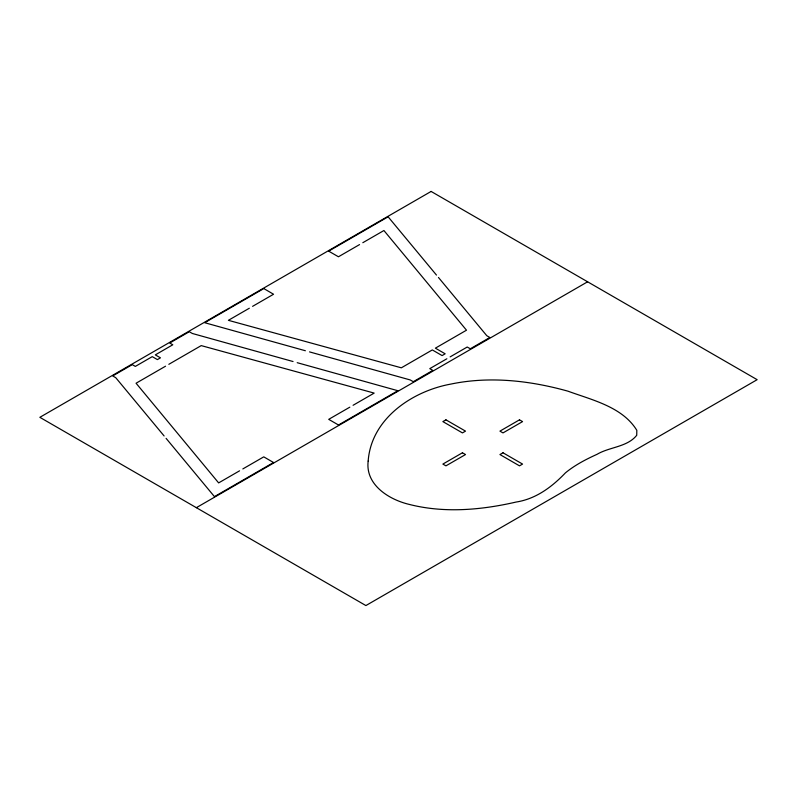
<?xml version="1.0" encoding="UTF-8"?>
<svg xmlns="http://www.w3.org/2000/svg" width="797" height="797" viewBox="0 0 797 797"><rect width="100%" height="100%" fill="white"/><g stroke="black" fill="none" stroke-linecap="round" stroke-linejoin="round"><path stroke-width="1.2" d="M249.331 308.23L228.38 320.324L401.339 367.815L432.313 349.933L442.096 355.582L445.164 353.808L435.381 348.159L466.494 330.197L383.925 230.522L362.814 242.706M252.589 306.347L273.55 294.242L263.817 288.574L204.69 322.705L305.371 350.74M359.557 244.589L338.446 256.773L328.663 251.135L388.119 216.804L436.467 275.065M165.547 366.202L136.068 383.227L218.637 482.902L239.568 470.818M168.815 364.319L201.223 345.609L374.182 393.1L353.081 405.284M242.826 468.935L263.757 456.86L273.53 462.509L214.443 496.621L166.095 438.36M349.823 407.167L328.713 419.352L338.496 425L397.872 390.719L297.191 362.685M446.868 358.77L429.772 368.642L432.831 370.416L413.274 381.703L410.206 379.94L309.525 351.895M450.136 356.887L467.231 347.014L470.3 348.787L489.856 337.49L486.798 335.716L438.46 277.466M196.351 507.679L587.608 281.789M293.037 361.529L192.356 333.485L189.287 331.721L169.731 343.009L172.79 344.782L155.315 354.874L160.456 357.833L157.398 359.606L152.257 356.638L135.331 366.411L132.262 364.637L112.706 375.935L115.764 377.708L164.112 435.959M368.174 461.065C365.165 484.905 389.165 499.679 409.329 504.431C444.327 513.338 481.268 510.06 516.097 502.05C535.943 498.972 551.972 486.947 565.452 472.84C574.946 465.05 585.915 459.361 597.053 454.31C609.585 446.868 627.329 447.127 636.723 435.292L636.823 430.32C622.457 406.868 592.221 400.034 567.952 391.178C530.085 380.587 489.707 375.985 450.903 384.074C412.228 391.098 371.183 418.714 368.174 461.065M431.107 191.439L39.85 417.319L365.893 605.561L757.15 379.681L431.107 191.439M445.941 419.84L442.873 421.603L462.439 432.901L465.508 431.127L445.941 419.84M462.439 452.776L442.873 464.073L445.941 465.846L465.508 454.549L462.439 452.776M519.495 419.84L499.938 431.127L502.997 432.901L522.563 421.603L519.495 419.84M502.997 452.776L499.938 454.549L519.495 465.846L522.563 464.073L502.997 452.776"/></g></svg>
